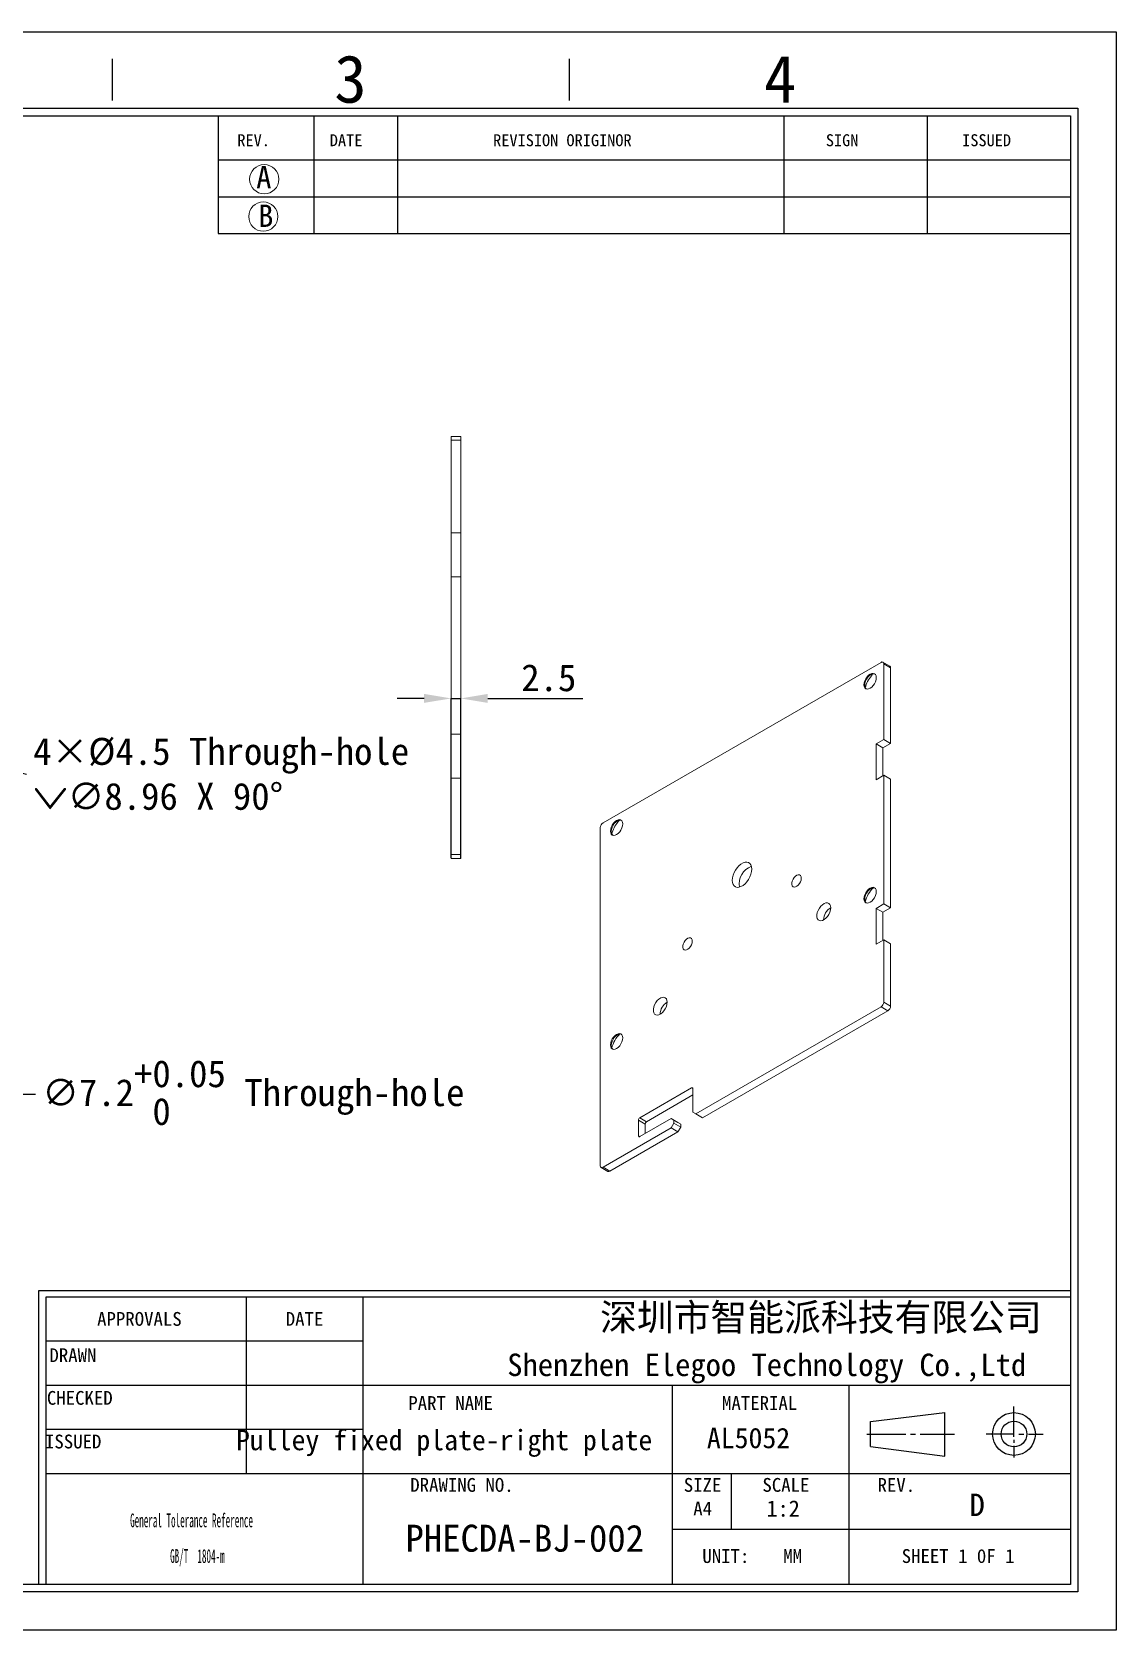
# Model space of a CAD drawing. Header units: millimetres. Extents: x 2 to 295, y 1 to 209.
# Drawn here: x 154.5 to 295.1, y 1.3 to 208.7 of the extents above; entities that cross this region are included whole.
import ezdxf

# ---------------------------------------------------------------- set-up
doc = ezdxf.new("R2010")
doc.units = ezdxf.units.MM
doc.header["$PDSIZE"] = -1
doc.layers.add('SLD-0', color=179, linetype='Continuous')
doc.layers.add('蓝色线', color=5, linetype='Continuous', lineweight=15)
doc.styles.add('N', font='simfang.ttf')
doc.styles.add('SLDTEXTSTYLE2', font='TXT', dxfattribs={"width": 0.469})
doc.styles.add('SLDTEXTSTYLE8', font='TXT', dxfattribs={"width": 0.484})
doc.dimstyles.new('SLDDIMSTYLE1', dxfattribs={"dimtxt": 3.5, "dimasz": 3.5, "dimexe": 0, "dimexo": 0.0625, "dimgap": 0.875, "dimtad": 2, "dimlfac": 2, "dimrnd": 1e-09, "dimzin": 12, "dimdsep": 46, "dimtxsty": 'SLDTEXTSTYLE2', "dimsah": 1, "dimcen": 0.09, "dimadec": 0, "dimazin": 3, "dimtfac": 1, "dimtmove": 0, "dimatfit": 0, "dimfxl": 1, "dimfrac": 2, "dimtolj": 1, "dimtzin": 12, "dimarcsym": 0})
doc.dimstyles.new('SLDDIMSTYLE2', dxfattribs={"dimtxt": 3.5, "dimasz": 3.5, "dimexe": 0, "dimexo": 0.0625, "dimgap": 0.875, "dimtad": 0, "dimtih": 1, "dimtoh": 1, "dimlfac": 2, "dimrnd": 1e-09, "dimzin": 12, "dimdsep": 46, "dimtxsty": 'SLDTEXTSTYLE2', "dimsah": 1, "dimcen": 0, "dimadec": 0, "dimazin": 3, "dimtfac": 1, "dimtmove": 0, "dimatfit": 3, "dimfxl": 1, "dimfrac": 2, "dimtolj": 1, "dimtzin": 12, "dimarcsym": 0})
doc.dimstyles.new('SLDDIMSTYLE3', dxfattribs={"dimtxt": 3.5, "dimasz": 3.5, "dimexe": 0, "dimexo": 0.0625, "dimgap": 0.875, "dimtad": 0, "dimtih": 1, "dimtoh": 1, "dimlfac": 2, "dimrnd": 1e-09, "dimzin": 12, "dimdsep": 46, "dimtxsty": 'SLDTEXTSTYLE2', "dimsah": 1, "dimcen": 0, "dimadec": 0, "dimazin": 3, "dimtol": 1, "dimtp": 0.05, "dimtfac": 1, "dimtmove": 0, "dimatfit": 3, "dimfxl": 1, "dimfrac": 2, "dimtolj": 1, "dimarcsym": 0})

# ---------------------------------------------------------------- blocks, each defined once
blk = doc.blocks.new('SW_NOTE_2')
at = {"layer": 'SLD-0', "color": 0, "char_height": 1.7927, "attachment_point": 2, "style": 'SLDTEXTSTYLE8'}
for s, insert in [('General Tolerance Reference', (12.75, 2.31)), ('GB/T  1804-m', (13.51, -2.32))]:
    blk.add_mtext(s, dxfattribs=dict(at, insert=insert))
blk = doc.blocks.new('_D_18')
at = {"layer": 'Defpoints', "color": 0}
for p in [(121.01, 120.57), (125.36, 119.48)]:
    blk.add_point(p, dxfattribs=at)
at = {"layer": 'SLD-0', "color": 0, "lineweight": -2}
blk.add_line((153.78, 112.33), (124.41, 119.72), dxfattribs=at)
at = {"layer": 'SLD-0', "color": 0}
blk.add_solid([(124.55, 120.28), (124.27, 119.15), (121.01, 120.57)], dxfattribs=at)
at = {"layer": 'SLD-0', "color": 0, "insert": (154.65, 117.07), "char_height": 3.5, "attachment_point": 1, "style": 'N'}
blk.add_mtext('\\A1;4×%%c4.5 Through-hole\\P{\\fGDT;w}∅8.96 X 90°', dxfattribs=at)
blk = doc.blocks.new('_D_19')
at = {"layer": 'Defpoints', "color": 0}
for p in [(99.06, 136.43), (101.31, 133.62)]:
    blk.add_point(p, dxfattribs=at)
at = {"layer": '蓝色线', "color": 0, "lineweight": -2}
for p, q in [((96.88, 139.16), (94.7, 141.9)), ((99.06, 136.43), (101.31, 133.62)), ((151.45, 70.79), (103.49, 130.88)), ((154.95, 70.79), (151.45, 70.79))]:
    blk.add_line(p, q, dxfattribs=at)
at = {"layer": '蓝色线', "color": 0}
for points in [[(97.34, 139.53), (96.42, 138.8), (99.06, 136.43)], [(103.95, 131.24), (103.04, 130.52), (101.31, 133.62)]]:
    blk.add_solid(points, dxfattribs=at)
at = {"layer": '蓝色线', "color": 0, "insert": (155.83, 75.24), "char_height": 3.5, "attachment_point": 1, "style": 'N'}
blk.add_mtext('\\A1;∅7.2\\S+0.05^  0; Through-hole', dxfattribs=at)
blk = doc.blocks.new('_D_22')
at = {"layer": 'Defpoints', "color": 0}
for p in [(210.11, 122.19), (208.86, 101.43), (210.11, 101.43)]:
    blk.add_point(p, dxfattribs=at)
at = {"layer": 'SLD-0', "color": 0, "lineweight": -2}
for p, q in [((205.36, 122.19), (201.86, 122.19)), ((208.86, 101.5), (208.86, 122.19)), ((208.86, 122.19), (210.11, 122.19)), ((210.11, 101.5), (210.11, 122.19)), ((213.61, 122.19), (225.96, 122.19))]:
    blk.add_line(p, q, dxfattribs=at)
at = {"layer": 'SLD-0', "color": 0}
for points in [[(205.36, 122.77), (205.36, 121.61), (208.86, 122.19)], [(213.61, 122.77), (213.61, 121.61), (210.11, 122.19)]]:
    blk.add_solid(points, dxfattribs=at)
at = {"layer": 'SLD-0', "color": 0, "insert": (221.53, 126.63), "char_height": 3.5, "attachment_point": 2, "style": 'N'}
blk.add_mtext('\\A1;2.5', dxfattribs=at)

msp = doc.modelspace()

# ---------------------------------------------------------------- linework, layer by layer
at = {"color": 7, "linetype": 'Continuous', "lineweight": 15}
for p, q in [((208.8586, 156.1837), (210.1086, 156.1837)), ((208.8586, 155.6837), (208.8586, 156.1837)), ((208.8586, 155.6837), (208.8586, 143.6837)), ((210.1086, 155.6837), (208.8586, 155.6837)), ((210.1086, 156.1837), (210.1086, 155.6837)), ((210.1086, 155.6837), (210.1086, 143.6837)), ((210.1086, 143.6837), (208.8586, 143.6837)), ((208.8586, 143.6837), (208.8586, 137.9837)), ((210.1086, 137.9837), (210.1086, 143.6837)), ((208.8586, 137.9837), (208.8586, 117.5337)), ((208.8586, 137.9837), (210.1086, 137.9837)), ((210.1086, 137.9837), (210.1086, 117.5337)), ((228.5631, 106.0494), (264.6255, 126.8678)), ((265.7594, 126.3823), (264.8755, 126.8925)), ((264.9791, 126.6636), (264.9791, 116.8651)), ((265.863, 126.1534), (264.9791, 126.6636)), ((265.863, 126.1534), (265.863, 116.3549)), ((210.1086, 117.5337), (208.8586, 117.5337)), ((208.8586, 117.5337), (208.8586, 111.8337)), ((210.1086, 111.8337), (210.1086, 117.5337)), ((263.9891, 116.2936), (264.9791, 116.8651)), ((263.9891, 116.2936), (263.9891, 111.6394)), ((264.873, 115.7834), (263.9891, 116.2936)), ((264.873, 115.7834), (265.863, 116.3549)), ((265.863, 116.3549), (264.9791, 116.8651)), ((264.873, 112.1496), (264.873, 115.7834)), ((263.9891, 111.6394), (264.9791, 112.2108)), ((264.9791, 112.2108), (264.9791, 95.5126)), ((264.9791, 112.2108), (265.863, 111.7006)), ((208.8586, 111.8337), (210.1086, 111.8337)), ((208.8586, 111.8337), (208.8586, 101.9337)), ((210.1086, 111.8337), (210.1086, 101.9337)), ((265.863, 111.7006), (265.863, 95.0023)), ((228.2095, 61.5479), (228.2095, 105.437)), ((208.8586, 101.9337), (210.1086, 101.9337)), ((208.8586, 101.4337), (208.8586, 101.9337)), ((210.1086, 101.9337), (210.1086, 101.4337)), ((210.1086, 101.4337), (208.8586, 101.4337)), ((263.9891, 94.9411), (264.9791, 95.5126)), ((265.863, 95.0023), (264.9791, 95.5126)), ((263.9891, 94.9411), (263.9891, 90.2868)), ((264.873, 94.4308), (263.9891, 94.9411)), ((264.873, 94.4308), (265.863, 95.0023)), ((264.873, 90.7971), (264.873, 94.4308)), ((263.9891, 90.2868), (264.9791, 90.8583)), ((264.9791, 90.8583), (264.9791, 82.7745)), ((264.9791, 90.8583), (265.863, 90.348)), ((265.863, 90.348), (265.863, 82.2643)), ((264.6255, 82.1622), (240.5839, 68.2832)), ((265.5094, 81.6519), (241.4678, 67.773)), ((265.5094, 81.6519), (264.6255, 82.1622)), ((264.9791, 82.7745), (265.863, 82.2643)), ((240.0536, 71.6515), (233.3361, 67.7736)), ((240.2304, 70.7331), (234.2199, 67.2633)), ((240.2304, 68.4874), (240.2304, 71.5494)), ((240.2304, 68.4874), (240.5839, 68.2832)), ((237.4019, 66.4463), (228.5631, 61.3438)), ((233.1593, 67.4674), (233.1593, 65.426)), ((234.0432, 66.9571), (233.1593, 67.4674)), ((233.3361, 67.7736), (234.2199, 67.2633)), ((233.3361, 65.3239), (237.4019, 67.6711)), ((234.0432, 66.9571), (234.0432, 65.7322)), ((237.7555, 67.467), (237.4019, 67.6711)), ((237.4019, 67.6711), (238.2858, 67.1609)), ((237.4019, 66.4463), (237.7555, 67.0587)), ((238.2858, 65.9361), (237.4019, 66.4463)), ((237.7555, 67.467), (237.7555, 67.0587)), ((238.6394, 66.9567), (237.7555, 67.467)), ((237.7555, 67.0587), (238.6394, 66.5484)), ((238.2858, 67.1609), (238.6394, 66.9567)), ((238.6394, 66.5484), (238.2858, 65.9361)), ((238.6394, 66.9567), (238.6394, 66.5484)), ((240.5839, 68.2832), (241.4678, 67.773)), ((238.2858, 65.9361), (229.447, 60.8335)), ((228.3131, 61.319), (229.197, 60.8088)), ((228.5631, 61.3438), (229.447, 60.8335))]:
    msp.add_line(p, q, dxfattribs=at)
at = {"color": 1, "linetype": 'Continuous', "lineweight": 15}
for p, q in [((240.2304, 71.5495), (240.0536, 71.6515)), ((233.1593, 65.426), (233.3361, 65.324))]:
    msp.add_line(p, q, dxfattribs=at)
at = {"color": 7, "linetype": 'Continuous', "lineweight": 15, "flags": 128}
for points in [[(262.4158, 123.9591), (262.4429, 124.2125), (262.5224, 124.4799), (262.6488, 124.7431), (262.8136, 124.9842), (263.0054, 125.1867), (263.2113, 125.3369), (263.4172, 125.4245), (263.6091, 125.4434), (263.7738, 125.3926), (263.9002, 125.2753), (263.9797, 125.0996), (264.0068, 124.8775), (263.9797, 124.6241), (263.9002, 124.3567), (263.7738, 124.0935), (263.6091, 123.8524), (263.4172, 123.6498), (263.2113, 123.4997), (263.0054, 123.4121), (262.8136, 123.3931), (262.6488, 123.444), (262.5224, 123.5613), (262.4429, 123.737), (262.4158, 123.9591)], [(262.5113, 123.904), (262.5384, 124.1574), (262.6179, 124.4248), (262.7443, 124.688), (262.909, 124.9291), (263.1009, 125.1316), (263.3068, 125.2818), (263.5127, 125.3693), (263.7045, 125.3883), (263.8195, 125.3615)], [(229.5354, 104.9776), (229.5625, 105.231), (229.6419, 105.4984), (229.7684, 105.7616), (229.9331, 106.0027), (230.125, 106.2052), (230.3309, 106.3554), (230.5367, 106.443), (230.7286, 106.462), (230.8934, 106.4111), (231.0198, 106.2938), (231.0992, 106.1181), (231.1264, 105.896), (231.0992, 105.6426), (231.0198, 105.3752), (230.8934, 105.112), (230.7286, 104.8709), (230.5367, 104.6683), (230.3309, 104.5182), (230.125, 104.4306), (229.9331, 104.4116), (229.7684, 104.4625), (229.6419, 104.5798), (229.5625, 104.7555), (229.5354, 104.9776)], [(229.6308, 104.9225), (229.6579, 105.1759), (229.7374, 105.4433), (229.8638, 105.7065), (230.0286, 105.9476), (230.2204, 106.1501), (230.4263, 106.3003), (230.6322, 106.3879), (230.8241, 106.4068), (230.939, 106.38)], [(247.8671, 100.0458), (247.8393, 100.3353), (247.7571, 100.5801), (247.624, 100.7694), (247.446, 100.8949), (247.2307, 100.9513), (246.9876, 100.9359), (246.7274, 100.8496), (246.4613, 100.6959), (246.201, 100.4818), (245.9579, 100.2165), (245.7427, 99.9116), (245.5646, 99.5805), (245.4316, 99.2376), (245.3493, 98.8979), (245.3215, 98.5763), (245.3493, 98.2867), (245.4316, 98.042), (245.5646, 97.8527), (245.7427, 97.7271), (245.9579, 97.6708), (246.201, 97.6861), (246.4613, 97.7725), (246.7274, 97.9261), (246.9876, 98.1402), (247.2307, 98.4056), (247.446, 98.7104), (247.624, 99.0416), (247.7571, 99.3845), (247.8393, 99.7242), (247.8671, 100.0458)], [(254.2841, 98.8512), (254.2566, 99.0459), (254.1766, 99.1916), (254.0511, 99.2753), (253.8914, 99.2896), (253.7116, 99.2332), (253.5277, 99.1111), (253.356, 98.9342), (253.2118, 98.7181), (253.1079, 98.4822), (253.0536, 98.2473), (253.0536, 98.0343), (253.1079, 97.8622), (253.2118, 97.7462), (253.356, 97.6967), (253.5277, 97.718), (253.7116, 97.8082), (253.8914, 97.9594), (254.0511, 98.1581), (254.1766, 98.3866), (254.2566, 98.6247), (254.2841, 98.8512)], [(262.4158, 96.1967), (262.4429, 96.4501), (262.5224, 96.7175), (262.6488, 96.9807), (262.8136, 97.2218), (263.0054, 97.4243), (263.2113, 97.5745), (263.4172, 97.6621), (263.6091, 97.6811), (263.7738, 97.6302), (263.9002, 97.5129), (263.9797, 97.3372), (264.0068, 97.1151), (263.9797, 96.8617), (263.9002, 96.5943), (263.7738, 96.3311), (263.6091, 96.09), (263.4172, 95.8874), (263.2113, 95.7373), (263.0054, 95.6497), (262.8136, 95.6307), (262.6488, 95.6816), (262.5224, 95.7989), (262.4429, 95.9746), (262.4158, 96.1967)], [(262.5113, 96.1416), (262.5384, 96.395), (262.6179, 96.6624), (262.7443, 96.9256), (262.909, 97.1667), (263.1009, 97.3692), (263.3068, 97.5194), (263.5127, 97.607), (263.7045, 97.6259), (263.8195, 97.5991)], [(258.1025, 95.0129), (258.0742, 95.2555), (257.991, 95.4501), (257.8581, 95.5845), (257.684, 95.6503), (257.4795, 95.6434), (257.2575, 95.5642), (257.032, 95.4176), (256.8171, 95.2128), (256.6262, 94.9629), (256.4715, 94.6833), (256.3627, 94.3918), (256.3065, 94.1066), (256.3065, 93.8456), (256.3627, 93.6253), (256.4715, 93.4594), (256.6262, 93.3585), (256.8171, 93.3288), (257.032, 93.3723), (257.2575, 93.4861), (257.4795, 93.6631), (257.684, 93.8923), (257.8581, 94.1592), (257.991, 94.447), (258.0742, 94.7376), (258.1025, 95.0129)], [(240.142, 90.6871), (240.1145, 90.8818), (240.0345, 91.0275), (239.909, 91.1112), (239.7493, 91.1255), (239.5695, 91.0691), (239.3856, 90.947), (239.2139, 90.7701), (239.0697, 90.5541), (238.9658, 90.3181), (238.9114, 90.0832), (238.9114, 89.8703), (238.9658, 89.6981), (239.0697, 89.5821), (239.2139, 89.5326), (239.3856, 89.5539), (239.5695, 89.6441), (239.7493, 89.7953), (239.909, 89.994), (240.0345, 90.2226), (240.1145, 90.4606), (240.142, 90.6871)], [(236.8893, 82.7668), (236.8609, 83.0093), (236.7778, 83.204), (236.6449, 83.3384), (236.4708, 83.4042), (236.2663, 83.3973), (236.0443, 83.318), (235.8188, 83.1714), (235.6038, 82.9667), (235.413, 82.7167), (235.2583, 82.4372), (235.1495, 82.1457), (235.0933, 81.8604), (235.0933, 81.5995), (235.1495, 81.3792), (235.2583, 81.2133), (235.413, 81.1124), (235.6038, 81.0827), (235.8188, 81.1261), (236.0443, 81.24), (236.2663, 81.417), (236.4708, 81.6462), (236.6449, 81.913), (236.7778, 82.2009), (236.8609, 82.4915), (236.8893, 82.7668)], [(229.5354, 77.2152), (229.5625, 77.4686), (229.6419, 77.736), (229.7684, 77.9992), (229.9331, 78.2403), (230.125, 78.4429), (230.3309, 78.593), (230.5367, 78.6806), (230.7286, 78.6996), (230.8934, 78.6487), (231.0198, 78.5314), (231.0992, 78.3557), (231.1264, 78.1336), (231.0992, 77.8802), (231.0198, 77.6128), (230.8934, 77.3496), (230.7286, 77.1085), (230.5367, 76.906), (230.3309, 76.7558), (230.125, 76.6682), (229.9331, 76.6493), (229.7684, 76.7001), (229.6419, 76.8174), (229.5625, 76.9931), (229.5354, 77.2152)], [(229.6308, 77.1601), (229.6579, 77.4135), (229.7374, 77.6809), (229.8638, 77.9441), (230.0286, 78.1852), (230.2204, 78.3878), (230.4263, 78.5379), (230.6322, 78.6255), (230.8241, 78.6445), (230.939, 78.6176)]]:
    msp.add_lwpolyline(points, dxfattribs=at)
at = {"color": 7, "linetype": 'Continuous', "lineweight": 15}
for centre, radius, start, end in [((264.7636, 126.6986), 0.2184, 350.785963, 129.203285), ((266.1883, 122.7023), 3.7103, 139.146063, 166.492723), ((265.618, 126.1804), 0.2465, 353.701152, 54.986667), ((263.0968, 123.8523), 0.5878, 174.961967, 227.356685), ((228.9771, 105.4021), 0.7684, 122.605478, 177.394522), ((233.3079, 103.7208), 3.7103, 139.146063, 166.492723), ((230.2164, 104.8708), 0.5878, 174.961967, 227.356685), ((248.6958, 98.0979), 2.476, 110.707853, 189.297523), ((266.1526, 94.958), 3.6714, 133.368915, 166.636462), ((263.0968, 96.0899), 0.5878, 174.961967, 227.356685), ((259.1044, 93.3936), 1.9215, 121.431863, 178.573513), ((237.8912, 81.1475), 1.9215, 121.431863, 178.573513), ((264.2115, 82.8095), 0.7684, 302.605478, 357.394522), ((265.0954, 82.2992), 0.7684, 302.605478, 357.394522), ((230.2164, 77.1085), 0.5878, 174.961967, 227.356685), ((233.2721, 75.9765), 3.6714, 133.368915, 166.636462), ((240.1226, 71.5669), 0.1092, 350.785963, 129.203285), ((233.5431, 67.4499), 0.3842, 122.605478, 177.394522), ((234.427, 66.9397), 0.3842, 122.605478, 177.394522), ((233.2671, 65.4086), 0.1092, 170.785963, 309.203285), ((228.4251, 61.513), 0.2184, 170.785963, 309.203285), ((229.3005, 61.0379), 0.2515, 245.692881, 305.617577)]:
    msp.add_arc(centre, radius, start, end, dxfattribs=at)
for points in [[(263.3819, 125.1293), (263.413, 125.1758), (263.4697, 125.2605), (263.5505, 125.3383), (263.5871, 125.3735)], [(230.5014, 106.1478), (230.5325, 106.1943), (230.5892, 106.279), (230.6701, 106.3568), (230.7066, 106.392)]]:
    msp.add_open_spline(points, degree=3, knots=[0, 0, 0, 0, 0.54807062, 1, 1, 1, 1], dxfattribs=at)
at = {"layer": 'SLD-0'}
for p, q in [((1.5907, 208.6737), (295.1066, 208.6737)), ((295.1066, 208.6737), (295.1066, 1.2938)), ((12.6748, 197.811), (289.1814, 197.811)), ((252.0174, 197.811), (252.0174, 182.5137)), ((270.5994, 197.811), (270.5994, 182.5137)), ((289.1814, 197.811), (289.1814, 7.2189)), ((289.1814, 7.2189), (12.6748, 7.2189)), ((295.1066, 1.2938), (1.5907, 1.2938))]:
    msp.add_line(p, q, dxfattribs=at)
at = {"layer": 'SLD-0', "color": 6, "linetype": 'Continuous'}
for p, q in [((164.9525, 199.786), (164.9525, 205.1695)), ((224.2039, 199.786), (224.2039, 205.1695)), ((11.6873, 198.7985), (290.1689, 198.7985)), ((290.1689, 198.7985), (290.1689, 6.2314)), ((290.1689, 6.2314), (11.6873, 6.2314))]:
    msp.add_line(p, q, dxfattribs=at)
at = {"layer": 'SLD-0', "color": 179, "linetype": 'Continuous'}
for p, q in [((178.6588, 197.811), (178.6588, 182.5137)), ((191.0502, 197.811), (191.0502, 182.5137)), ((201.8863, 197.811), (201.8863, 182.5137)), ((178.6588, 192.0745), (289.1814, 192.0745)), ((178.6588, 187.2941), (289.1814, 187.2941)), ((178.6588, 182.5137), (289.1814, 182.5137)), ((289.1814, 45.3294), (155.3299, 45.3294)), ((155.3299, 45.3294), (155.3299, 7.2189)), ((289.1814, 44.5061), (156.286, 44.5061)), ((156.286, 44.5061), (156.286, 7.2189)), ((182.2808, 44.5061), (182.2808, 21.5602)), ((197.3975, 44.5061), (197.3975, 7.2189)), ((197.3975, 38.7696), (156.286, 38.7696)), ((289.1814, 33.0331), (156.286, 33.0331)), ((237.553, 33.0331), (237.553, 7.2189)), ((260.499, 7.2189), (260.499, 33.0331)), ((263.2552, 28.3538), (272.8879, 29.5382)), ((272.8879, 23.8461), (272.8879, 29.5382)), ((281.8693, 26.3495), (281.8693, 30.3163)), ((197.3975, 27.2966), (156.286, 27.2966)), ((263.2552, 25.1064), (263.2552, 28.3538)), ((262.7856, 26.7328), (267.8301, 26.7328)), ((263.2552, 25.1064), (272.8879, 23.8461)), ((268.4607, 26.7328), (269.0912, 26.7328)), ((269.7218, 26.7328), (274.1357, 26.7328)), ((281.8693, 26.7328), (278.2684, 26.7328)), ((281.8693, 25.9663), (281.8693, 25.5831)), ((281.8693, 25.1998), (281.8693, 23.6668)), ((282.4999, 26.7328), (283.1304, 26.7328)), ((283.761, 26.7328), (285.6527, 26.7328)), ((289.1814, 21.5602), (156.286, 21.5602)), ((245.2016, 21.5602), (245.2016, 14.3895)), ((237.553, 14.3895), (289.1814, 14.3895))]:
    msp.add_line(p, q, dxfattribs=at)
at = {"layer": 'SLD-0', "lineweight": 0}
for centre in [(184.6221, 189.5636), (184.4994, 184.7149)]:
    msp.add_circle(centre, 1.8944, dxfattribs=at)
at = {"layer": 'SLD-0', "color": 179, "linetype": 'Continuous'}
for radius in [2.7714, 1.669]:
    msp.add_circle((281.8693, 26.7328), radius, dxfattribs=at)

# ---------------------------------------------------------------- block references
at = {"layer": 'SLD-0', "color": 179}
msp.add_blockref('SW_NOTE_2', (162.4379, 14.1109), dxfattribs=at)

# ---------------------------------------------------------------- texts
at = {"layer": 'SLD-0', "style": 'N'}
for s, insert, char_height, attachment_point in [('3', (193.7066, 205.6655), 6.172, 1), ('4', (249.4405, 205.6593), 6.172, 1), ('A', (183.5778, 191.2862), 2.9034, 1), ('B', (183.8319, 186.2712), 2.9034, 1), ('深圳市智能派科技有限公司', (256.8272, 43.636), 3.5, 2), ('Pulley fixed plate-right plate', (207.9597, 27.2737), 2.645833, 2), ('AL5052', (247.4388, 27.5373), 2.64583, 2), ('D', (276.1139, 18.9954), 2.9104, 1), ('PHECDA-BJ-002', (202.9359, 14.9598), 3.5, 1)]:
    msp.add_mtext(s, dxfattribs=dict(at, insert=insert, char_height=char_height, attachment_point=attachment_point))
at = {"layer": 'SLD-0', "color": 179, "style": 'N'}
for s, insert, char_height, attachment_point in [('REV.', (181.1288, 195.4001), 1.55363, 1), ('DATE', (193.1265, 195.4001), 1.55363, 1), ('REVISION ORIGINOR', (214.3082, 195.4001), 1.553633, 1), ('SIGN', (257.4664, 195.4001), 1.55363, 1), ('ISSUED', (275.1481, 195.4001), 1.55363, 1), ('APPROVALS', (168.4266, 42.5627), 1.79265, 2), ('DATE', (189.8496, 42.5627), 1.79265, 2), ('DRAWN', (159.8036, 37.8529), 1.79265, 2), ('Shenzhen Elegoo Technology Co.,Ltd', (249.7983, 37.1647), 2.910417, 2), ('CHECKED', (160.6957, 32.3147), 1.79265, 2), ('PART NAME', (208.7939, 31.6454), 1.79265, 2), ('MATERIAL', (248.8802, 31.6454), 1.79265, 2), ('ISSUED', (159.837, 26.6544), 1.79265, 2), ('DRAWING NO.', (210.268, 21.0216), 1.792654, 2), ('SIZE', (241.4789, 21.0216), 1.79265, 2), ('SCALE', (252.2889, 21.0216), 1.79265, 2), ('REV.', (266.6102, 21.0216), 1.79265, 2), ('A4', (241.4898, 17.9531), 1.79265, 2), ('1:2', (251.93, 18.1206), 2.11667, 2), ('UNIT:', (244.4987, 11.7907), 1.79265, 2), ('MM', (253.1609, 11.7907), 1.79265, 2), ('SHEET 1 0F 1', (274.62, 11.7907), 1.792654, 2)]:
    msp.add_mtext(s, dxfattribs=dict(at, insert=insert, char_height=char_height, attachment_point=attachment_point))

# ---------------------------------------------------------------- dimensions: what is measured, and where the dimension line sits
at = {"layer": 'SLD-0'}
dim = msp.add_linear_dim(base=(210.1086, 122.19), p1=(208.8586, 101.4337), p2=(210.1086, 101.4337), dimstyle='SLDDIMSTYLE1', override={"dimtxsty": 'N'}, dxfattribs=at)
dim.commit()
dim.dimension.update_dxf_attribs({"geometry": '_D_22', "text_midpoint": (221.5336, 122.19), "dimtype": 160})
dim = msp.add_diameter_dim_2p(p1=(125.3587, 119.4763), p2=(121.0138, 120.5685), text='4×%%c4.5 Through-hole\\P{\\fGDT;w}<> X 90°', dimstyle='SLDDIMSTYLE2', override={"dimtxsty": 'N'}, dxfattribs=at)
dim.commit()
dim.dimension.update_dxf_attribs({"geometry": '_D_18', "text_midpoint": (153.7767, 112.3326), "dimtype": 163})
at = {"layer": '蓝色线'}
dim = msp.add_diameter_dim_2p(p1=(99.0634, 136.429), p2=(101.309, 133.6153), text='<> Through-hole', dimstyle='SLDDIMSTYLE3', override={"dimtxsty": 'N'}, dxfattribs=at)
dim.commit()
dim.dimension.update_dxf_attribs({"geometry": '_D_19', "text_midpoint": (183.9984, 70.7873), "dimtype": 163})

doc.saveas('drawing.dxf')
